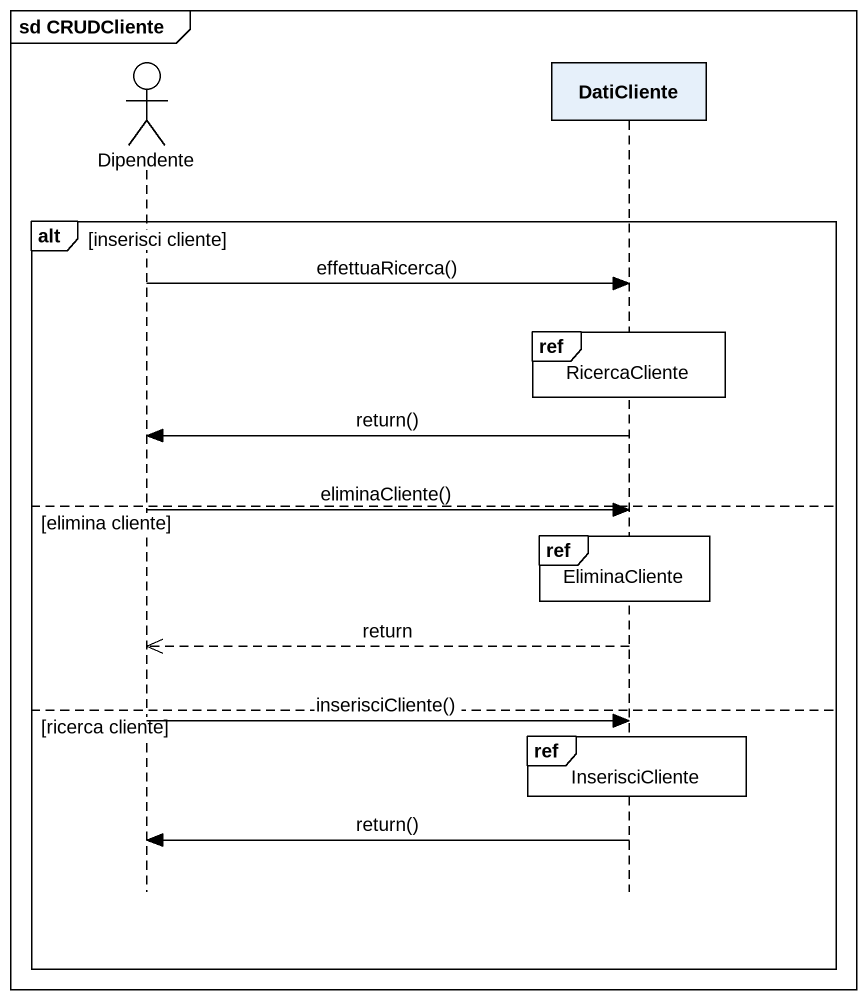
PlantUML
@startuml
mainframe sd CRUDCliente
hide footbox
actor Dipendente
participant DatiCliente

alt inserisci cliente
  Dipendente -> DatiCliente : effettuaRicerca()
  ref over DatiCliente : RicercaCliente
  DatiCliente -> Dipendente : return()
else elimina cliente
  Dipendente -> DatiCliente : eliminaCliente()
  ref over DatiCliente : EliminaCliente
  DatiCliente -->> Dipendente : return
else ricerca cliente
  Dipendente -> DatiCliente : inserisciCliente()
  ref over DatiCliente : InserisciCliente
  DatiCliente -> Dipendente : return()
end
@enduml
